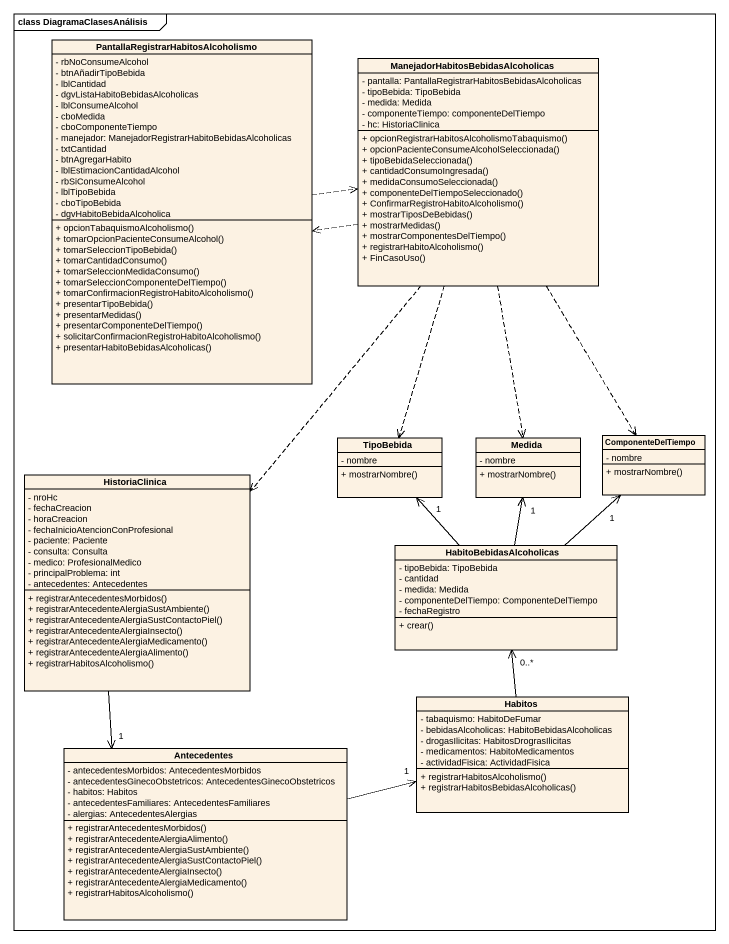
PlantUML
@startuml
mainframe class DiagramaClasesAnálisis
hide circle
hide empty members
skinparam classAttributeIconSize 0
class "PantallaRegistrarHabitosAlcoholismo" as PantallaRegistrarHabitosAlco {
  - rbNoConsumeAlcohol
  - btnAñadirTipoBebida
  - lblCantidad
  - dgvListaHabitoBebidasAlcoholicas
  - lblConsumeAlcohol
  - cboMedida
  - cboComponenteTiempo
  - manejador: ManejadorRegistrarHabitoBebidasAlcoholicas
  - txtCantidad
  - btnAgregarHabito
  - lblEstimacionCantidadAlcohol
  - rbSiConsumeAlcohol
  - lblTipoBebida
  - cboTipoBebida
  - dgvHabitoBebidaAlcoholica
  + opcionTabaquismoAlcoholismo()
  + tomarOpcionPacienteConsumeAlcohol()
  + tomarSeleccionTipoBebida()
  + tomarCantidadConsumo()
  + tomarSeleccionMedidaConsumo()
  + tomarSeleccionComponenteDelTiempo()
  + tomarConfirmacionRegistroHabitoAlcoholismo()
  + presentarTipoBebida()
  + presentarMedidas()
  + presentarComponenteDelTiempo()
  + solicitarConfirmacionRegistroHabitoAlcoholismo()
  + presentarHabitoBebidasAlcoholicas()
}
class "ManejadorHabitosBebidasAlcoholicas" as ManejadorHabitosBebidasAlcoh {
  - pantalla: PantallaRegistrarHabitosBebidasAlcoholicas
  - tipoBebida: TipoBebida
  - medida: Medida
  - componenteTiempo: componenteDelTiempo
  - hc: HistoriaClinica
  + opcionRegistrarHabitosAlcoholismoTabaquismo()
  + opcionPacienteConsumeAlcoholSeleccionada()
  + tipoBebidaSeleccionada()
  + cantidadConsumoIngresada()
  + medidaConsumoSeleccionada()
  + componenteDelTiempoSeleccionado()
  + ConfirmarRegistroHabitoAlcoholismo()
  + mostrarTiposDeBebidas()
  + mostrarMedidas()
  + mostrarComponentesDelTiempo()
  + registrarHabitoAlcoholismo()
  + FinCasoUso()
}
class ComponenteDelTiempo {
  - nombre
  + mostrarNombre()
}
class HistoriaClinica {
  - nroHc
  - fechaCreacion
  - horaCreacion
  - fechaInicioAtencionConProfesional
  - paciente: Paciente
  - consulta: Consulta
  - medico: ProfesionalMedico
  - principalProblema: int
  - antecedentes: Antecedentes
  + registrarAntecedentesMorbidos()
  + registrarAntecedenteAlergiaSustAmbiente()
  + registrarAntecedenteAlergiaSustContactoPiel()
  + registrarAntecedenteAlergiaInsecto()
  + registrarAntecedenteAlergiaMedicamento()
  + registrarAntecedenteAlergiaAlimento()
  + registrarHabitosAlcoholismo()
}
class TipoBebida {
  - nombre
  + mostrarNombre()
}
class Medida {
  - nombre
  + mostrarNombre()
}
class HabitoBebidasAlcoholicas {
  - tipoBebida: TipoBebida
  - cantidad
  - medida: Medida
  - componenteDelTiempo: ComponenteDelTiempo
  - fechaRegistro
  + crear()
}
class Habitos {
  - tabaquismo: HabitoDeFumar
  - bebidasAlcoholicas: HabitoBebidasAlcoholicas
  - drogasIlicitas: HabitosDrograsIlicitas
  - medicamentos: HabitoMedicamentos
  - actividadFisica: ActividadFisica
  + registrarHabitosAlcoholismo()
  + registrarHabitosBebidasAlcoholicas()
}
class Antecedentes {
  - antecedentesMorbidos: AntecedentesMorbidos
  - antecedentesGinecoObstetricos: AntecedentesGinecoObstetricos
  - habitos: Habitos
  - antecedentesFamiliares: AntecedentesFamiliares
  - alergias: AntecedentesAlergias
  + registrarAntecedentesMorbidos()
  + registrarAntecedenteAlergiaAlimento()
  + registrarAntecedenteAlergiaSustAmbiente()
  + registrarAntecedenteAlergiaSustContactoPiel()
  + registrarAntecedenteAlergiaInsecto()
  + registrarAntecedenteAlergiaMedicamento()
  + registrarHabitosAlcoholismo()
}
PantallaRegistrarHabitosAlco .right.> ManejadorHabitosBebidasAlcoh
ManejadorHabitosBebidasAlcoh .left.> PantallaRegistrarHabitosAlco
ManejadorHabitosBebidasAlcoh ..> ComponenteDelTiempo
ManejadorHabitosBebidasAlcoh ..> HistoriaClinica
ManejadorHabitosBebidasAlcoh ..> TipoBebida
ManejadorHabitosBebidasAlcoh ..> Medida
HistoriaClinica --> "1" Antecedentes
HabitoBebidasAlcoholicas -up-> "1" ComponenteDelTiempo
HabitoBebidasAlcoholicas -up-> "1" TipoBebida
HabitoBebidasAlcoholicas -up-> "1" Medida
Habitos -up-> "0..*" HabitoBebidasAlcoholicas
Antecedentes -right-> "1" Habitos
@enduml
